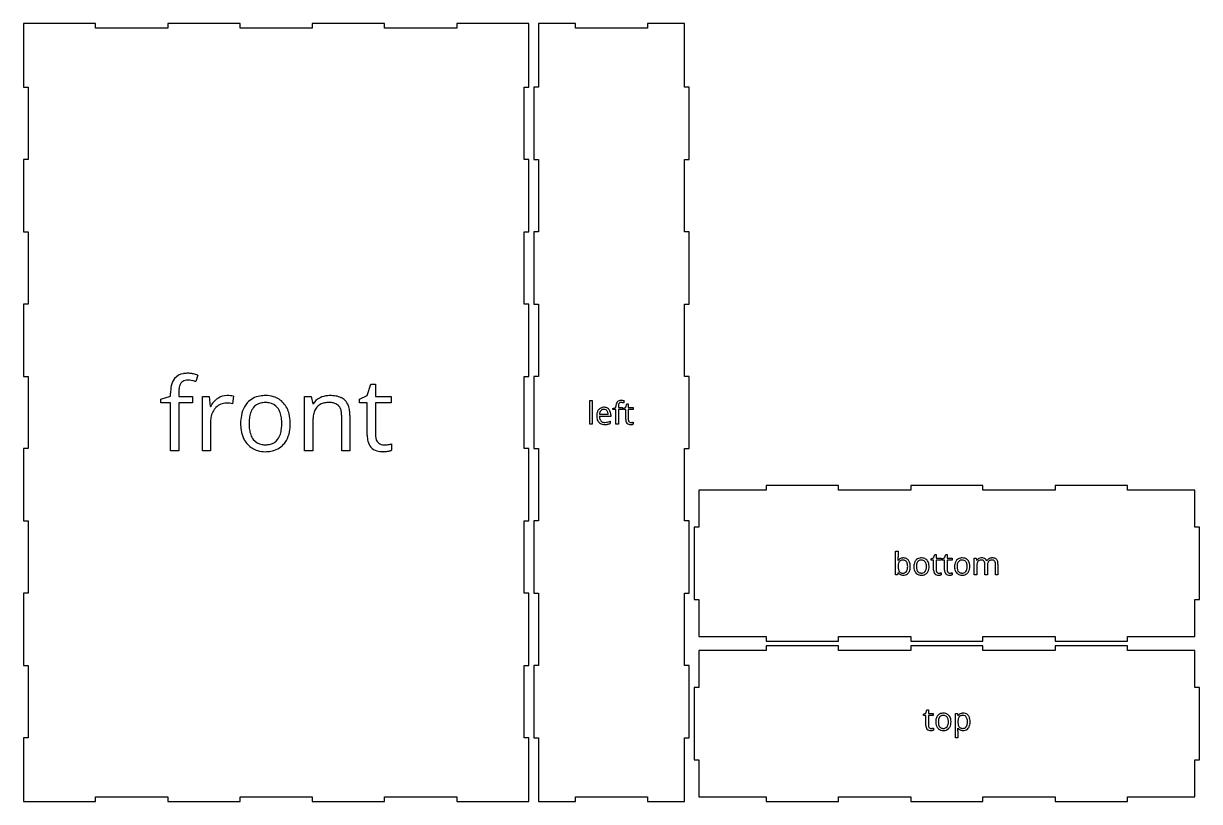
# Model space of a CAD drawing. Header units: inches. Extents: x 0 to 30.2, y 0.1 to 40.2.
# Drawn here: x 0 to 30.25, y 0.12 to 20.12 of the extents above; entities that cross this region are included whole.
import ezdxf

# ---------------------------------------------------------------- set-up
doc = ezdxf.new("R2010")
doc.units = ezdxf.units.IN

msp = doc.modelspace()

# ---------------------------------------------------------------- linework, layer by layer
at = {"layer": 'bottom_labelLayer'}
for p, q in [((22.434, 5.95), (22.434, 6.558)), ((22.434, 6.558), (22.499, 6.558)), ((22.499, 6.558), (22.499, 6.41)), ((23.351, 6.359), (23.412, 6.386)), ((23.351, 6.328), (23.351, 6.359)), ((23.412, 6.386), (23.439, 6.477)), ((23.439, 6.477), (23.477, 6.477)), ((23.477, 6.477), (23.477, 6.378)), ((23.477, 6.378), (23.601, 6.378)), ((23.601, 6.378), (23.601, 6.328)), ((23.633, 6.359), (23.695, 6.386)), ((23.633, 6.328), (23.633, 6.359)), ((23.695, 6.386), (23.722, 6.477)), ((23.722, 6.477), (23.759, 6.477)), ((23.759, 6.477), (23.759, 6.378)), ((23.759, 6.378), (23.884, 6.378)), ((23.884, 6.378), (23.884, 6.328)), ((24.455, 5.95), (24.455, 6.378)), ((24.455, 6.378), (24.508, 6.378)), ((24.508, 6.378), (24.519, 6.32)), ((22.496, 6.321), (22.499, 6.321)), ((23.412, 6.328), (23.351, 6.328)), ((23.412, 6.073), (23.412, 6.328)), ((23.601, 6.328), (23.477, 6.328)), ((23.477, 6.328), (23.477, 6.076)), ((23.695, 6.328), (23.633, 6.328)), ((23.695, 6.073), (23.695, 6.328)), ((23.884, 6.328), (23.759, 6.328)), ((23.759, 6.328), (23.759, 6.076)), ((24.519, 6.32), (24.522, 6.32)), ((24.52, 6.175), (24.52, 5.95)), ((24.728, 5.95), (24.728, 6.229)), ((24.78, 6.313), (24.783, 6.313)), ((24.793, 6.189), (24.793, 5.95)), ((25.001, 5.95), (25.001, 6.229)), ((25.066, 6.229), (25.066, 5.95)), ((22.48, 5.95), (22.434, 5.95)), ((22.494, 6.005), (22.48, 5.95)), ((22.499, 6.005), (22.494, 6.005)), ((23.604, 6.004), (23.604, 5.954)), ((23.887, 6.004), (23.887, 5.954)), ((24.52, 5.95), (24.455, 5.95)), ((24.793, 5.95), (24.728, 5.95)), ((25.066, 5.95), (25.001, 5.95))]:
    msp.add_line(p, q, dxfattribs=at)
for centre, radius, start, end in [((21.523, 6.396), 0.975, 355.7237, 358.1262), ((21.147, 6.409), 1.352, 358.1125, 0.0487), ((22.62, 6.237), 0.147, 95.1834, 145.1109), ((22.633, 6.164), 0.221, 89.8744, 96.8144), ((22.635, 6.187), 0.198, 74.2393, 90.5622), ((22.648, 6.235), 0.148, 38.5633, 74.067), ((23.08, 6.213), 0.172, 99.176, 137.9833), ((23.097, 6.134), 0.252, 89.7327, 100.076), ((23.1, 6.168), 0.218, 73.5221, 90.5691), ((23.113, 6.214), 0.17, 41.1447, 73.2133), ((24.128, 6.213), 0.172, 99.176, 137.9833), ((24.145, 6.134), 0.252, 89.7327, 100.076), ((24.148, 6.168), 0.218, 73.5221, 90.5691), ((24.161, 6.214), 0.17, 41.1447, 73.2133), ((24.632, 6.255), 0.127, 117.1209, 149.5422), ((24.645, 6.232), 0.154, 93.8341, 117.5074), ((24.648, 6.2), 0.186, 89.9662, 94.2826), ((24.65, 6.174), 0.212, 77.5571, 90.5513), ((24.67, 6.258), 0.125, 52.7026, 78.0056), ((24.677, 6.271), 0.111, 22.2098, 51.4969), ((24.9, 6.246), 0.135, 119.4041, 150.183), ((24.915, 6.224), 0.162, 118.2554, 120.0659), ((24.915, 6.221), 0.164, 95.8633, 117.9692), ((24.921, 6.181), 0.205, 89.9197, 96.2623), ((24.923, 6.161), 0.225, 79.9359, 90.3804), ((24.938, 6.242), 0.143, 62.9726, 80.1665), ((24.953, 6.274), 0.107, 44.2287, 62.6227), ((21.684, 6.385), 0.815, 355.4759, 355.656), ((22.848, 6.172), 0.349, 171.0667, 177.8456), ((22.998, 6.165), 0.5, 177.6175, 180.042), ((22.928, 6.163), 0.429, 179.7765, 185.7073), ((22.759, 6.145), 0.259, 185.593, 194.2046), ((22.704, 6.196), 0.203, 160.8932, 171.2332), ((22.65, 6.117), 0.147, 193.9429, 208.0215), ((22.617, 6.227), 0.111, 143.3386, 161.2557), ((22.596, 6.24), 0.0862, 120.1403, 142.4246), ((22.609, 6.217), 0.113, 100.4469, 119.67), ((22.622, 6.149), 0.182, 89.5731, 100.7326), ((22.625, 6.181), 0.15, 78.6782, 90.375), ((22.638, 6.235), 0.0946, 35.5408, 79.8013), ((22.627, 6.228), 0.107, 32.6987, 35.5277), ((22.59, 6.122), 0.149, 326.7102, 343.6661), ((22.598, 6.211), 0.141, 15.7776, 32.0156), ((22.503, 6.148), 0.24, 343.4168, 353.6368), ((22.505, 6.183), 0.238, 6.1651, 16.0398), ((22.361, 6.167), 0.383, 359.7683, 6.3092), ((22.372, 6.164), 0.372, 353.4935, 0.2205), ((22.615, 6.209), 0.191, 16.471, 38.4077), ((22.563, 6.14), 0.246, 335.8306, 350.8256), ((22.517, 6.178), 0.293, 5.1337, 16.7975), ((22.431, 6.162), 0.38, 350.656, 0.3382), ((22.395, 6.165), 0.416, 359.8782, 5.409), ((23.237, 6.167), 0.337, 169.2443, 180.3881), ((23.225, 6.163), 0.324, 179.7745, 189.0936), ((23.141, 6.149), 0.24, 188.9105, 205.3171), ((23.123, 6.189), 0.22, 150.7111, 169.4697), ((23.086, 6.208), 0.179, 138.1762, 150.2288), ((23.31, 6.166), 0.343, 173.009, 180.2461), ((23.296, 6.163), 0.328, 179.706, 187.9162), ((23.186, 6.182), 0.218, 162.0654, 173.1675), ((23.176, 6.145), 0.207, 187.7641, 200.0974), ((23.107, 6.208), 0.134, 142.9026, 162.3749), ((23.109, 6.121), 0.136, 200.0851, 216.913), ((23.082, 6.226), 0.103, 103.4683, 142.312), ((23.095, 6.177), 0.154, 89.4806, 103.8801), ((23.097, 6.167), 0.164, 79.3452, 90.3179), ((23.109, 6.223), 0.107, 37.958, 80.4004), ((23.088, 6.207), 0.134, 20.0262, 37.4347), ((23.082, 6.123), 0.139, 323.0085, 342.6392), ((23.022, 6.183), 0.204, 7.7441, 20.0692), ((23.003, 6.149), 0.223, 342.3616, 353.7538), ((22.903, 6.166), 0.324, 359.7073, 7.8973), ((22.885, 6.163), 0.342, 353.5363, 0.2017), ((23.089, 6.194), 0.202, 13.5015, 41.0705), ((23.072, 6.14), 0.22, 330.2506, 349.4115), ((22.994, 6.169), 0.299, 1.1278, 13.8798), ((22.959, 6.162), 0.335, 349.1763, 0.3863), ((22.914, 6.165), 0.38, 359.9908, 1.543), ((23.616, 6.071), 0.204, 179.3549, 192.8479), ((23.608, 6.075), 0.131, 179.6421, 189.7507), ((23.561, 6.067), 0.0838, 189.5478, 205.787), ((23.898, 6.071), 0.204, 179.3549, 192.8479), ((23.89, 6.075), 0.131, 179.6421, 189.7507), ((23.844, 6.067), 0.0838, 189.5478, 205.787), ((24.285, 6.167), 0.337, 169.2443, 180.3881), ((24.273, 6.163), 0.324, 179.7745, 189.0936), ((24.189, 6.149), 0.24, 188.9105, 205.3171), ((24.171, 6.189), 0.22, 150.7111, 169.4697), ((24.134, 6.208), 0.179, 138.1762, 150.2288), ((24.358, 6.166), 0.343, 173.009, 180.2461), ((24.344, 6.163), 0.328, 179.706, 187.9162), ((24.234, 6.182), 0.218, 162.0654, 173.1675), ((24.224, 6.145), 0.207, 187.7641, 200.0974), ((24.155, 6.208), 0.134, 142.9026, 162.3749), ((24.157, 6.121), 0.136, 200.0851, 216.913), ((24.13, 6.226), 0.103, 103.4683, 142.312), ((24.143, 6.177), 0.154, 89.4806, 103.8801), ((24.145, 6.167), 0.164, 79.3452, 90.3179), ((24.157, 6.223), 0.107, 37.958, 80.4004), ((24.136, 6.207), 0.134, 20.0262, 37.4347), ((24.13, 6.123), 0.139, 323.0085, 342.6392), ((24.07, 6.183), 0.204, 7.7441, 20.0692), ((24.051, 6.149), 0.223, 342.3616, 353.7538), ((23.951, 6.166), 0.324, 359.7073, 7.8973), ((23.933, 6.163), 0.342, 353.5363, 0.2017), ((24.137, 6.194), 0.202, 13.5015, 41.0705), ((24.12, 6.14), 0.22, 330.2506, 349.4115), ((24.042, 6.169), 0.299, 1.1278, 13.8798), ((24.007, 6.162), 0.335, 349.1763, 0.3863), ((23.962, 6.165), 0.38, 359.9908, 1.543), ((24.972, 6.175), 0.451, 178.0975, 180.0253), ((24.846, 6.18), 0.326, 171.304, 178.3505), ((24.715, 6.201), 0.193, 161.0234, 171.4466), ((24.636, 6.229), 0.109, 143.077, 161.3916), ((24.616, 6.242), 0.085, 123.7018, 142.3023), ((24.624, 6.228), 0.102, 101.1544, 123.0656), ((24.637, 6.17), 0.161, 89.5577, 101.4829), ((24.638, 6.179), 0.152, 85.5248, 90.0784), ((24.642, 6.223), 0.108, 72.3604, 85.9565), ((24.655, 6.261), 0.068, 41.0611, 72.8995), ((24.646, 6.255), 0.0784, 20.7074, 40.0213), ((24.607, 6.24), 0.12, 7.986, 20.7952), ((24.537, 6.23), 0.191, 359.6948, 8.1474), ((25.078, 6.191), 0.285, 172.3775, 180.1831), ((25.346, 6.189), 0.553, 179.9139, 179.9828), ((24.97, 6.206), 0.176, 160.8737, 172.5268), ((24.905, 6.229), 0.107, 140.9765, 161.17), ((24.888, 6.241), 0.0859, 122.3601, 140.2879), ((24.897, 6.224), 0.105, 101.0034, 121.7839), ((24.91, 6.164), 0.167, 89.5618, 101.2964), ((24.912, 6.18), 0.151, 85.8149, 90.0675), ((24.915, 6.223), 0.108, 72.6405, 86.2561), ((24.928, 6.26), 0.0682, 41.0404, 73.1794), ((24.919, 6.255), 0.0784, 20.7074, 40.0213), ((24.88, 6.24), 0.12, 7.986, 20.7952), ((24.81, 6.23), 0.191, 359.6948, 8.1474), ((24.949, 6.272), 0.112, 19.5614, 43.3157), ((24.881, 6.247), 0.184, 7.5044, 19.9642), ((24.769, 6.231), 0.297, 359.7105, 7.6907), ((22.616, 6.089), 0.144, 215.5852, 245.8363), ((22.606, 6.095), 0.0978, 208.553, 217.5615), ((22.603, 6.093), 0.0941, 218.169, 253.8047), ((22.627, 6.114), 0.171, 245.9808, 255.5452), ((22.62, 6.147), 0.151, 253.1387, 266.8478), ((22.632, 6.139), 0.197, 255.7755, 270.3186), ((22.625, 6.205), 0.209, 266.3774, 270.0502), ((22.627, 6.126), 0.129, 269.3869, 285.8627), ((22.633, 6.162), 0.22, 269.9231, 275.5481), ((22.644, 6.096), 0.154, 274.064, 321.408), ((22.636, 6.091), 0.0933, 286.0163, 326.8498), ((22.622, 6.115), 0.182, 321.3164, 335.5436), ((23.117, 6.139), 0.213, 205.657, 208.4459), ((23.085, 6.119), 0.176, 207.7947, 238.6756), ((23.087, 6.124), 0.181, 238.8114, 253.2431), ((23.085, 6.104), 0.106, 217.3009, 261.7098), ((23.094, 6.15), 0.208, 253.5436, 270.4181), ((23.096, 6.158), 0.161, 260.5033, 270.2477), ((23.096, 6.194), 0.252, 269.7503, 279.8035), ((23.098, 6.147), 0.151, 269.4482, 284.7254), ((23.11, 6.103), 0.105, 284.5661, 322.6336), ((23.113, 6.117), 0.173, 278.896, 317.9979), ((23.106, 6.122), 0.181, 318.1444, 329.7564), ((23.514, 6.043), 0.0981, 190.3818, 253.8773), ((23.542, 6.058), 0.0629, 206.1291, 221.4087), ((23.534, 6.112), 0.169, 253.7848, 270.8854), ((23.54, 6.056), 0.0602, 221.5951, 262.3504), ((23.545, 6.082), 0.0867, 261.3265, 270.1921), ((23.536, 6.107), 0.164, 269.9979, 270.7636), ((23.535, 6.144), 0.202, 270.8926, 275.5488), ((23.546, 6.209), 0.213, 269.88, 278.3025), ((23.528, 6.223), 0.281, 275.5258, 279.2939), ((23.535, 6.185), 0.243, 279.1889, 280.1166), ((23.548, 6.191), 0.195, 278.4119, 279.0075), ((23.545, 6.126), 0.182, 280.0059, 283.3739), ((23.524, 6.344), 0.35, 278.9583, 280.511), ((23.547, 6.222), 0.226, 280.484, 282.6285), ((23.562, 6.058), 0.113, 283.3087, 288.1191), ((23.567, 6.134), 0.136, 282.5871, 285.5788), ((23.577, 6.012), 0.0638, 287.9896, 295.3053), ((23.577, 6.096), 0.0965, 285.7306, 286.268), ((23.796, 6.043), 0.0981, 190.3818, 253.8773), ((23.825, 6.058), 0.0629, 206.1291, 221.4087), ((23.816, 6.112), 0.169, 253.7848, 270.8854), ((23.823, 6.056), 0.0602, 221.5951, 262.3504), ((23.828, 6.082), 0.0867, 261.3265, 270.1921), ((23.819, 6.107), 0.164, 269.9979, 270.7636), ((23.818, 6.144), 0.202, 270.8926, 275.5488), ((23.829, 6.209), 0.213, 269.88, 278.3025), ((23.81, 6.223), 0.281, 275.5258, 279.2939), ((23.817, 6.185), 0.243, 279.1889, 280.1166), ((23.831, 6.191), 0.195, 278.4119, 279.0075), ((23.828, 6.126), 0.182, 280.0059, 283.3739), ((23.807, 6.344), 0.35, 278.9583, 280.511), ((23.844, 6.058), 0.113, 283.3087, 288.1191), ((23.83, 6.222), 0.226, 280.484, 282.6285), ((23.849, 6.134), 0.136, 282.5871, 285.5788), ((23.859, 6.012), 0.0638, 287.9896, 295.3053), ((23.86, 6.096), 0.0965, 285.7306, 286.268), ((24.165, 6.139), 0.213, 205.657, 208.4459), ((24.133, 6.119), 0.176, 207.7947, 238.6756), ((24.135, 6.124), 0.181, 238.8114, 253.2431), ((24.133, 6.104), 0.106, 217.3009, 261.7098), ((24.142, 6.15), 0.208, 253.5436, 270.4181), ((24.144, 6.158), 0.161, 260.5033, 270.2477), ((24.144, 6.194), 0.252, 269.7503, 279.8035), ((24.146, 6.147), 0.151, 269.4482, 284.7254), ((24.158, 6.103), 0.105, 284.5661, 322.6336), ((24.161, 6.117), 0.173, 278.896, 317.9979), ((24.154, 6.122), 0.181, 318.1444, 329.7564)]:
    msp.add_arc(centre, radius, start, end, dxfattribs=at)
at = {"layer": 'bottom_outsideCutPath'}
for p, q in [((20.962, 8.25), (19.104, 8.25)), ((19.104, 8.25), (19.104, 8.132)), ((20.962, 8.132), (20.962, 8.25)), ((24.679, 8.25), (22.821, 8.25)), ((22.821, 8.25), (22.821, 8.132)), ((24.679, 8.132), (24.679, 8.25)), ((28.396, 8.25), (26.538, 8.25)), ((26.538, 8.25), (26.538, 8.132)), ((28.396, 8.132), (28.396, 8.25)), ((17.368, 8.132), (17.368, 7.179)), ((19.104, 8.132), (17.368, 8.132)), ((22.821, 8.132), (20.962, 8.132)), ((26.538, 8.132), (24.679, 8.132)), ((30.132, 8.132), (28.396, 8.132)), ((30.132, 7.179), (30.132, 8.132)), ((17.368, 7.179), (17.25, 7.179)), ((17.25, 7.179), (17.25, 5.321)), ((30.25, 7.179), (30.132, 7.179)), ((30.25, 5.321), (30.25, 7.179)), ((17.25, 5.321), (17.368, 5.321)), ((17.368, 5.321), (17.368, 4.368)), ((30.132, 4.368), (30.132, 5.321)), ((30.132, 5.321), (30.25, 5.321)), ((17.368, 4.368), (19.104, 4.368)), ((19.104, 4.368), (19.104, 4.25)), ((19.104, 4.25), (20.962, 4.25)), ((20.962, 4.25), (20.962, 4.368)), ((20.962, 4.368), (22.821, 4.368)), ((22.821, 4.368), (22.821, 4.25)), ((22.821, 4.25), (24.679, 4.25)), ((24.679, 4.25), (24.679, 4.368)), ((24.679, 4.368), (26.538, 4.368)), ((26.538, 4.368), (26.538, 4.25)), ((26.538, 4.25), (28.396, 4.25)), ((28.396, 4.25), (28.396, 4.368)), ((28.396, 4.368), (30.132, 4.368))]:
    msp.add_line(p, q, dxfattribs=at)
at = {"layer": 'front_labelLayer'}
for p, q in [((4.488, 11.088), (4.434, 10.919)), ((3.781, 10.542), (3.781, 10.62)), ((3.992, 10.625), (3.992, 10.534)), ((8.843, 10.56), (8.932, 10.857)), ((8.932, 10.857), (9.054, 10.857)), ((9.054, 10.857), (9.054, 10.534)), ((3.532, 10.466), (3.781, 10.542)), ((3.532, 10.371), (3.532, 10.466)), ((3.781, 10.371), (3.532, 10.371)), ((3.781, 9.143), (3.781, 10.371)), ((3.992, 10.534), (4.346, 10.534)), ((4.346, 10.371), (3.992, 10.371)), ((3.992, 10.371), (3.992, 9.143)), ((4.346, 10.534), (4.346, 10.371)), ((4.6, 9.143), (4.6, 10.534)), ((4.6, 10.534), (4.774, 10.534)), ((4.774, 10.534), (4.798, 10.277)), ((5.401, 10.545), (5.372, 10.349)), ((7.232, 9.143), (7.232, 10.534)), ((7.232, 10.534), (7.403, 10.534)), ((7.403, 10.534), (7.438, 10.344)), ((7.438, 10.344), (7.448, 10.344)), ((8.644, 10.472), (8.843, 10.56)), ((8.644, 10.371), (8.644, 10.472)), ((8.843, 10.371), (8.644, 10.371)), ((8.843, 9.543), (8.843, 10.371)), ((9.054, 10.534), (9.457, 10.534)), ((9.457, 10.371), (9.054, 10.371)), ((9.054, 10.371), (9.054, 9.552)), ((9.457, 10.534), (9.457, 10.371)), ((4.798, 10.277), (4.808, 10.277)), ((8.184, 9.143), (8.184, 10.043)), ((8.395, 10.051), (8.395, 9.143)), ((4.811, 9.89), (4.811, 9.143)), ((7.443, 9.873), (7.443, 9.143)), ((3.992, 9.143), (3.781, 9.143)), ((4.811, 9.143), (4.6, 9.143)), ((7.443, 9.143), (7.232, 9.143)), ((8.395, 9.143), (8.184, 9.143)), ((9.468, 9.317), (9.468, 9.156))]:
    msp.add_line(p, q, dxfattribs=at)
for centre, radius, start, end in [((4.234, 10.723), 0.442, 141.7434, 168.2323), ((4.168, 10.757), 0.37, 98.2552, 139.6203), ((4.197, 10.773), 0.183, 102.7678, 144.338), ((4.226, 10.492), 0.641, 89.6696, 99.9315), ((4.223, 10.674), 0.284, 89.4861, 103.4195), ((4.224, 10.505), 0.453, 83.0759, 89.7927), ((4.226, 10.454), 0.679, 81.5641, 89.7016), ((4.196, 10.283), 0.677, 76.5185, 83.0216), ((4.178, 10.121), 1.015, 75.9742, 81.6565), ((4.117, 9.946), 1.023, 71.9614, 76.5919), ((4.096, 9.782), 1.364, 73.296, 76.0949), ((4.635, 10.629), 0.854, 167.5776, 180.6587), ((4.987, 10.625), 0.995, 178.1975, 180.0235), ((4.715, 10.637), 0.722, 171.6528, 178.4384), ((4.426, 10.68), 0.431, 161.8435, 171.7848), ((4.249, 10.74), 0.244, 145.0688, 162.1801), ((5.428, 9.927), 0.712, 139.4139, 150.6034), ((5.301, 10.037), 0.544, 124.2321, 139.4162), ((5.217, 10.003), 0.365, 89.6336, 137.0881), ((5.233, 10.14), 0.42, 89.6797, 124.4406), ((5.219, 9.874), 0.495, 87.3444, 89.9655), ((5.237, 9.592), 0.968, 84.9924, 90.1281), ((5.211, 9.721), 0.647, 81.5885, 87.1915), ((5.17, 9.442), 0.929, 77.4456, 81.6362), ((5.26, 9.853), 0.706, 78.4894, 85.0265), ((6.188, 9.982), 0.582, 138.176, 150.2287), ((6.168, 9.997), 0.557, 99.176, 137.9832), ((6.173, 10.04), 0.336, 103.4685, 142.3119), ((6.223, 9.741), 0.818, 89.7326, 100.076), ((6.216, 9.879), 0.502, 89.4807, 103.8805), ((6.223, 9.849), 0.532, 79.3453, 90.3176), ((6.233, 9.852), 0.708, 73.5223, 90.5692), ((6.263, 10.03), 0.347, 37.9577, 80.4006), ((6.275, 10.003), 0.552, 41.1446, 73.2134), ((6.196, 9.934), 0.656, 13.5014, 41.0703), ((7.808, 10.116), 0.427, 116.9443, 147.6526), ((7.769, 10.069), 0.297, 118.5439, 139.1928), ((7.853, 10.041), 0.514, 115.808, 117.6058), ((7.815, 9.98), 0.397, 100.1176, 118.1604), ((7.875, 9.988), 0.571, 94.3226, 115.5455), ((7.86, 9.743), 0.638, 89.5932, 100.3719), ((7.889, 9.87), 0.69, 89.9581, 94.7108), ((7.866, 9.822), 0.559, 84.0199, 90.1511), ((7.895, 9.728), 0.832, 80.5586, 90.3538), ((7.887, 10.002), 0.378, 71.0827, 84.3691), ((7.934, 10.134), 0.238, 43.3792, 71.5386), ((7.947, 10.029), 0.526, 65.1093, 80.7639), ((7.921, 10.128), 0.251, 22.7023, 42.3421), ((8.007, 10.164), 0.379, 46.5583, 64.8784), ((8.012, 10.178), 0.365, 19.385, 45.5997), ((7.801, 10.098), 0.591, 6.9633, 19.8364), ((5.294, 9.915), 0.481, 138.9576, 174.5422), ((5.307, 9.902), 0.5, 135.6209, 138.8379), ((6.678, 9.847), 1.094, 169.2443, 180.3881), ((6.307, 9.921), 0.715, 150.7111, 169.4696), ((6.513, 9.896), 0.708, 162.0654, 173.1676), ((6.255, 9.982), 0.436, 142.9026, 162.375), ((6.192, 9.979), 0.434, 20.0257, 37.4351), ((5.978, 9.901), 0.662, 7.744, 20.0689), ((5.593, 9.845), 1.052, 359.7076, 7.8973), ((5.889, 9.854), 0.973, 1.1278, 13.88), ((8.439, 9.89), 0.996, 171.1765, 178.3219), ((8.048, 9.952), 0.6, 159.9533, 171.3802), ((7.809, 10.042), 0.345, 140.152, 160.3146), ((7.809, 10.082), 0.372, 8.4931, 22.6581), ((7.588, 10.047), 0.596, 359.6715, 8.6877), ((7.475, 10.055), 0.92, 359.763, 7.2117), ((5.451, 9.891), 0.64, 173.6907, 180.0883), ((6.638, 9.836), 1.054, 179.7745, 189.0932), ((6.916, 9.845), 1.114, 173.0086, 180.2463), ((6.87, 9.835), 1.067, 179.7059, 187.9162), ((6.478, 9.778), 0.672, 187.7639, 200.0977), ((5.916, 9.79), 0.725, 342.3616, 353.7537), ((5.534, 9.836), 1.11, 353.5362, 0.2014), ((5.774, 9.833), 1.089, 349.1762, 0.3863), ((5.626, 9.84), 1.236, 359.9919, 1.5424), ((8.792, 9.874), 1.35, 178.0808, 180.0239), ((6.367, 9.79), 0.78, 188.9102, 205.3172), ((6.287, 9.756), 0.692, 205.6559, 208.4467), ((6.183, 9.693), 0.571, 207.7947, 238.6758), ((6.263, 9.699), 0.442, 200.0845, 216.9133), ((6.184, 9.643), 0.345, 217.3009, 261.71), ((6.266, 9.64), 0.341, 284.5662, 322.6334), ((6.175, 9.705), 0.452, 323.009, 342.6391), ((6.253, 9.701), 0.588, 318.1439, 329.7567), ((6.14, 9.76), 0.715, 330.2507, 349.4117), ((9.505, 9.535), 0.662, 179.3552, 192.8478), ((9.173, 9.446), 0.319, 190.3818, 253.8772), ((9.478, 9.549), 0.424, 179.6415, 189.7505), ((9.328, 9.522), 0.272, 189.548, 205.7873), ((9.267, 9.494), 0.204, 206.1297, 221.4081), ((6.19, 9.707), 0.587, 238.8116, 253.2428), ((6.213, 9.794), 0.677, 253.5437, 270.4182), ((6.22, 9.818), 0.523, 260.5033, 270.2478), ((6.221, 9.936), 0.818, 269.7503, 279.8034), ((6.227, 9.784), 0.489, 269.4482, 284.7256), ((6.274, 9.685), 0.562, 278.8959, 317.998), ((9.238, 9.668), 0.55, 253.7849, 270.8852), ((9.26, 9.489), 0.196, 221.5949, 262.3505), ((9.276, 9.573), 0.282, 261.3266, 270.191), ((9.247, 9.658), 0.54, 270.0015, 270.7592), ((9.244, 9.775), 0.657, 270.8932, 275.5481), ((9.279, 9.984), 0.692, 269.8803, 278.303), ((9.219, 10.03), 0.913, 275.526, 279.2941), ((9.241, 9.905), 0.787, 279.1859, 280.1154), ((9.285, 9.933), 0.641, 278.4166, 279.006), ((9.276, 9.715), 0.593, 280.0073, 283.3732), ((9.207, 10.426), 1.14, 278.9588, 280.5103), ((9.329, 9.494), 0.367, 283.3068, 288.1195), ((9.281, 10.029), 0.736, 280.4853, 282.6262), ((9.346, 9.741), 0.441, 282.5881, 285.5796), ((9.379, 9.343), 0.207, 287.9884, 295.305), ((9.379, 9.622), 0.318, 285.7269, 286.2571)]:
    msp.add_arc(centre, radius, start, end, dxfattribs=at)
at = {"layer": 'front_outsideCutPath'}
for p, q in [((0, 20.125), (0, 18.488)), ((1.854, 20.125), (0, 20.125)), ((1.854, 20.007), (1.854, 20.125)), ((3.712, 20.007), (1.854, 20.007)), ((5.571, 20.125), (3.712, 20.125)), ((3.712, 20.125), (3.712, 20.007)), ((5.571, 20.007), (5.571, 20.125)), ((7.429, 20.007), (5.571, 20.007)), ((9.288, 20.125), (7.429, 20.125)), ((7.429, 20.125), (7.429, 20.007)), ((9.288, 20.007), (9.288, 20.125)), ((11.146, 20.007), (9.288, 20.007)), ((13, 20.125), (11.146, 20.125)), ((11.146, 20.125), (11.146, 20.007)), ((13, 18.488), (13, 20.125)), ((0, 18.488), (0.118, 18.488)), ((0.118, 18.488), (0.118, 16.63)), ((12.882, 16.63), (12.882, 18.488)), ((12.882, 18.488), (13, 18.488)), ((0.118, 16.63), (0, 16.63)), ((0, 16.63), (0, 14.771)), ((13, 16.63), (12.882, 16.63)), ((13, 14.771), (13, 16.63)), ((0, 14.771), (0.118, 14.771)), ((0.118, 14.771), (0.118, 12.913)), ((12.882, 12.913), (12.882, 14.771)), ((12.882, 14.771), (13, 14.771)), ((0.118, 12.913), (0, 12.913)), ((0, 12.913), (0, 11.054)), ((13, 12.913), (12.882, 12.913)), ((13, 11.054), (13, 12.913)), ((0, 11.054), (0.118, 11.054)), ((0.118, 11.054), (0.118, 9.196)), ((12.882, 9.196), (12.882, 11.054)), ((12.882, 11.054), (13, 11.054)), ((0.118, 9.196), (0, 9.196)), ((0, 9.196), (0, 7.337)), ((13, 9.196), (12.882, 9.196)), ((13, 7.337), (13, 9.196)), ((0, 7.337), (0.118, 7.337)), ((0.118, 7.337), (0.118, 5.479)), ((12.882, 5.479), (12.882, 7.337)), ((12.882, 7.337), (13, 7.337)), ((0.118, 5.479), (0, 5.479)), ((0, 5.479), (0, 3.62)), ((13, 5.479), (12.882, 5.479)), ((13, 3.62), (13, 5.479)), ((0, 3.62), (0.118, 3.62)), ((0.118, 3.62), (0.118, 1.762)), ((12.882, 1.762), (12.882, 3.62)), ((12.882, 3.62), (13, 3.62)), ((0.118, 1.762), (0, 1.762)), ((0, 1.762), (0, 0.125)), ((13, 1.762), (12.882, 1.762)), ((13, 0.125), (13, 1.762)), ((0, 0.125), (1.854, 0.125)), ((1.854, 0.125), (1.854, 0.243)), ((1.854, 0.243), (3.712, 0.243)), ((3.712, 0.243), (3.712, 0.125)), ((3.712, 0.125), (5.571, 0.125)), ((5.571, 0.125), (5.571, 0.243)), ((5.571, 0.243), (7.429, 0.243)), ((7.429, 0.243), (7.429, 0.125)), ((7.429, 0.125), (9.288, 0.125)), ((9.288, 0.125), (9.288, 0.243)), ((9.288, 0.243), (11.146, 0.243)), ((11.146, 0.243), (11.146, 0.125)), ((11.146, 0.125), (13, 0.125))]:
    msp.add_line(p, q, dxfattribs=at)
at = {"layer": 'left_labelLayer'}
for p, q in [((14.565, 9.823), (14.565, 10.431)), ((14.565, 10.431), (14.63, 10.431)), ((14.63, 10.431), (14.63, 9.823)), ((15.453, 10.421), (15.437, 10.369)), ((15.492, 10.259), (15.52, 10.35)), ((15.52, 10.35), (15.557, 10.35)), ((15.557, 10.35), (15.557, 10.251)), ((15.106, 10.025), (14.811, 10.025)), ((14.813, 10.078), (15.037, 10.078)), ((15.106, 10.066), (15.106, 10.025)), ((15.159, 10.23), (15.236, 10.253)), ((15.159, 10.201), (15.159, 10.23)), ((15.236, 10.201), (15.159, 10.201)), ((15.236, 10.253), (15.236, 10.277)), ((15.236, 9.823), (15.236, 10.201)), ((15.301, 10.279), (15.301, 10.251)), ((15.301, 10.251), (15.41, 10.251)), ((15.41, 10.201), (15.301, 10.201)), ((15.301, 10.201), (15.301, 9.823)), ((15.41, 10.251), (15.41, 10.201)), ((15.431, 10.232), (15.492, 10.259)), ((15.431, 10.201), (15.431, 10.232)), ((15.492, 10.201), (15.431, 10.201)), ((15.492, 9.946), (15.492, 10.201)), ((15.557, 10.251), (15.681, 10.251)), ((15.681, 10.201), (15.557, 10.201)), ((15.557, 10.201), (15.557, 9.949)), ((15.681, 10.251), (15.681, 10.201)), ((14.63, 9.823), (14.565, 9.823)), ((15.088, 9.901), (15.088, 9.843)), ((15.301, 9.823), (15.236, 9.823)), ((15.685, 9.876), (15.685, 9.827))]:
    msp.add_line(p, q, dxfattribs=at)
for centre, radius, start, end in [((15.499, 10.28), 0.263, 167.5774, 180.6589), ((15.375, 10.309), 0.136, 141.7431, 168.2323), ((15.355, 10.319), 0.114, 98.255, 139.6203), ((15.523, 10.282), 0.222, 171.6533, 178.4378), ((15.607, 10.279), 0.306, 178.1973, 180.0243), ((15.434, 10.296), 0.132, 161.8435, 171.7848), ((15.38, 10.314), 0.075, 145.0698, 162.1798), ((15.364, 10.324), 0.0562, 102.7673, 144.3384), ((15.372, 10.238), 0.197, 89.67, 99.931), ((15.372, 10.294), 0.0874, 89.4854, 103.4202), ((15.372, 10.242), 0.139, 83.0768, 89.7927), ((15.373, 10.226), 0.209, 81.5644, 89.7022), ((15.363, 10.174), 0.208, 76.5189, 83.0219), ((15.358, 10.124), 0.312, 75.9739, 81.6567), ((15.339, 10.07), 0.315, 71.9618, 76.592), ((15.333, 10.019), 0.42, 73.2969, 76.0944), ((15.084, 10.036), 0.34, 168.954, 180.3842), ((15.114, 10.033), 0.37, 179.9877, 181.8003), ((15.031, 10.029), 0.287, 181.3573, 194.4921), ((14.973, 10.058), 0.227, 149.4072, 169.1853), ((14.942, 10.075), 0.192, 140.105, 148.9076), ((14.923, 10.092), 0.166, 92.4764, 140.5386), ((15.071, 10.03), 0.26, 181.1446, 190.8009), ((15.057, 10.056), 0.245, 172.1546, 174.7617), ((15.001, 10.065), 0.188, 160.3357, 172.5312), ((14.944, 10.085), 0.128, 138.0996, 160.5866), ((14.922, 10.105), 0.0988, 106.4659, 137.9177), ((14.93, 10.077), 0.128, 89.4426, 106.209), ((14.932, 10.03), 0.229, 89.9631, 93.917), ((14.932, 10.071), 0.133, 79.6467, 90.291), ((14.934, 10.061), 0.198, 74.2126, 90.545), ((14.941, 10.115), 0.0888, 40.0821, 80.6246), ((14.946, 10.107), 0.15, 41.2065, 74.0231), ((14.932, 10.108), 0.1, 23.4819, 39.7075), ((14.895, 10.092), 0.141, 8.7342, 23.277), ((14.816, 10.079), 0.221, 359.6745, 8.9228), ((14.923, 10.087), 0.181, 11.5996, 41.1497), ((14.842, 10.068), 0.264, 359.6148, 12.0337), ((14.938, 10.003), 0.191, 194.0878, 223.0537), ((14.928, 9.996), 0.178, 223.5466, 256.1958), ((14.98, 10.012), 0.167, 190.6008, 206.0275), ((14.939, 9.993), 0.122, 206.2951, 222.5556), ((14.935, 9.991), 0.118, 223.0644, 258.1402), ((14.947, 10.067), 0.252, 256.009, 270.4848), ((14.95, 10.05), 0.179, 257.5315, 270.4319), ((14.949, 10.343), 0.528, 269.9663, 271.9929), ((14.95, 10.214), 0.342, 270.1983, 292.209), ((14.954, 10.216), 0.401, 271.9117, 275.9725), ((14.968, 10.088), 0.272, 275.9056, 281.66), ((14.961, 10.113), 0.298, 281.9939, 287.8846), ((14.933, 10.2), 0.389, 287.9021, 293.4865), ((14.933, 10.262), 0.393, 291.8266, 293.1606), ((15.696, 9.944), 0.204, 179.3549, 192.8479), ((15.594, 9.916), 0.0981, 190.3818, 253.8773), ((15.688, 9.948), 0.131, 179.6421, 189.7507), ((15.642, 9.94), 0.0838, 189.5478, 205.787), ((15.623, 9.931), 0.0629, 206.1291, 221.4087), ((15.614, 9.984), 0.169, 253.7848, 270.8854), ((15.621, 9.929), 0.0602, 221.5951, 262.3504), ((15.626, 9.955), 0.0867, 261.3265, 270.1921), ((15.617, 9.979), 0.164, 269.9979, 270.7636), ((15.616, 10.017), 0.202, 270.8926, 275.5488), ((15.626, 10.082), 0.213, 269.88, 278.3025), ((15.608, 10.096), 0.281, 275.5258, 279.2939), ((15.615, 10.058), 0.243, 279.1889, 280.1166), ((15.629, 10.064), 0.195, 278.4119, 279.0075), ((15.626, 9.999), 0.182, 280.0059, 283.3739), ((15.605, 10.217), 0.35, 278.9583, 280.511), ((15.642, 9.931), 0.113, 283.3087, 288.1191), ((15.627, 10.095), 0.226, 280.484, 282.6285), ((15.647, 10.007), 0.136, 282.5871, 285.5788), ((15.657, 9.884), 0.0638, 287.9896, 295.3053), ((15.658, 9.969), 0.0965, 285.7306, 286.268)]:
    msp.add_arc(centre, radius, start, end, dxfattribs=at)
at = {"layer": 'left_outsideCutPath'}
for p, q in [((13.243, 20.125), (13.243, 18.488)), ((14.196, 20.125), (13.243, 20.125)), ((14.196, 20.007), (14.196, 20.125)), ((16.054, 20.007), (14.196, 20.007)), ((17.007, 20.125), (16.054, 20.125)), ((16.054, 20.125), (16.054, 20.007)), ((17.007, 18.488), (17.007, 20.125)), ((13.243, 18.488), (13.125, 18.488)), ((13.125, 18.488), (13.125, 16.63)), ((17.125, 18.488), (17.007, 18.488)), ((17.125, 16.63), (17.125, 18.488)), ((13.125, 16.63), (13.243, 16.63)), ((13.243, 16.63), (13.243, 14.771)), ((17.007, 14.771), (17.007, 16.63)), ((17.007, 16.63), (17.125, 16.63)), ((13.243, 14.771), (13.125, 14.771)), ((13.125, 14.771), (13.125, 12.913)), ((17.125, 14.771), (17.007, 14.771)), ((17.125, 12.913), (17.125, 14.771)), ((13.125, 12.913), (13.243, 12.913)), ((13.243, 12.913), (13.243, 11.054)), ((17.007, 11.054), (17.007, 12.913)), ((17.007, 12.913), (17.125, 12.913)), ((13.243, 11.054), (13.125, 11.054)), ((13.125, 11.054), (13.125, 9.196)), ((17.125, 11.054), (17.007, 11.054)), ((17.125, 9.196), (17.125, 11.054)), ((13.125, 9.196), (13.243, 9.196)), ((13.243, 9.196), (13.243, 7.337)), ((17.007, 7.337), (17.007, 9.196)), ((17.007, 9.196), (17.125, 9.196)), ((13.243, 7.337), (13.125, 7.337)), ((13.125, 7.337), (13.125, 5.479)), ((17.125, 7.337), (17.007, 7.337)), ((17.125, 5.479), (17.125, 7.337)), ((13.125, 5.479), (13.243, 5.479)), ((13.243, 5.479), (13.243, 3.62)), ((17.007, 3.62), (17.007, 5.479)), ((17.007, 5.479), (17.125, 5.479)), ((13.243, 3.62), (13.125, 3.62)), ((13.125, 3.62), (13.125, 1.762)), ((17.125, 3.62), (17.007, 3.62)), ((17.125, 1.762), (17.125, 3.62)), ((13.125, 1.762), (13.243, 1.762)), ((13.243, 1.762), (13.243, 0.125)), ((17.007, 0.125), (17.007, 1.762)), ((17.007, 1.762), (17.125, 1.762)), ((13.243, 0.125), (14.196, 0.125)), ((14.196, 0.125), (14.196, 0.243)), ((14.196, 0.243), (16.054, 0.243)), ((16.054, 0.243), (16.054, 0.125)), ((16.054, 0.125), (17.007, 0.125))]:
    msp.add_line(p, q, dxfattribs=at)
at = {"layer": 'top_labelLayer'}
for p, q in [((23.212, 2.393), (23.239, 2.485)), ((23.239, 2.485), (23.277, 2.485)), ((23.277, 2.485), (23.277, 2.386)), ((23.15, 2.366), (23.212, 2.393)), ((23.15, 2.335), (23.15, 2.366)), ((23.212, 2.335), (23.15, 2.335)), ((23.212, 2.08), (23.212, 2.335)), ((23.277, 2.386), (23.401, 2.386)), ((23.401, 2.335), (23.277, 2.335)), ((23.277, 2.335), (23.277, 2.083)), ((23.401, 2.386), (23.401, 2.335)), ((23.973, 1.765), (23.973, 2.386)), ((23.973, 2.386), (24.025, 2.386)), ((24.025, 2.386), (24.034, 2.327)), ((24.034, 2.327), (24.037, 2.327)), ((24.037, 2.186), (24.037, 2.172)), ((23.404, 2.011), (23.404, 1.961)), ((24.037, 2.013), (24.033, 2.013)), ((24.037, 1.941), (24.037, 1.765)), ((24.037, 1.765), (23.973, 1.765))]:
    msp.add_line(p, q, dxfattribs=at)
for centre, radius, start, end in [((23.802, 2.174), 0.337, 169.2443, 180.3881), ((23.79, 2.171), 0.324, 179.7745, 189.0936), ((23.707, 2.156), 0.24, 188.9105, 205.3171), ((23.688, 2.197), 0.22, 150.7111, 169.4697), ((23.651, 2.215), 0.179, 138.1762, 150.2288), ((23.645, 2.22), 0.172, 99.176, 137.9833), ((23.875, 2.173), 0.343, 173.009, 180.2461), ((23.861, 2.17), 0.328, 179.706, 187.9162), ((23.752, 2.189), 0.218, 162.0654, 173.1675), ((23.741, 2.153), 0.207, 187.7641, 200.0974), ((23.672, 2.216), 0.134, 142.9026, 162.3749), ((23.647, 2.233), 0.103, 103.4683, 142.312), ((23.662, 2.142), 0.252, 89.7327, 100.076), ((23.66, 2.184), 0.154, 89.4806, 103.8801), ((23.662, 2.175), 0.164, 79.3452, 90.3179), ((23.665, 2.175), 0.218, 73.5221, 90.5691), ((23.675, 2.23), 0.107, 37.958, 80.4004), ((23.678, 2.222), 0.17, 41.1447, 73.2133), ((23.653, 2.215), 0.134, 20.0262, 37.4347), ((23.587, 2.191), 0.204, 7.7441, 20.0692), ((23.568, 2.156), 0.223, 342.3616, 353.7538), ((23.468, 2.174), 0.324, 359.7073, 7.8973), ((23.45, 2.171), 0.342, 353.5363, 0.2017), ((23.654, 2.201), 0.202, 13.5015, 41.0705), ((23.56, 2.176), 0.299, 1.1278, 13.8798), ((23.524, 2.17), 0.335, 349.1763, 0.3863), ((23.479, 2.172), 0.38, 359.9908, 1.543), ((24.18, 2.227), 0.175, 132.3564, 144.9195), ((24.449, 2.182), 0.412, 178.0647, 179.4492), ((24.466, 2.17), 0.429, 179.7765, 185.7073), ((24.348, 2.187), 0.311, 171.0871, 178.325), ((24.297, 2.153), 0.259, 185.593, 194.2046), ((24.228, 2.207), 0.189, 160.2898, 171.2449), ((24.155, 2.233), 0.111, 141.8893, 160.5973), ((24.154, 2.256), 0.135, 115.4004, 132.3121), ((24.134, 2.248), 0.0857, 118.5569, 141.0246), ((24.148, 2.221), 0.116, 100.087, 118.1915), ((24.164, 2.23), 0.162, 97.7068, 114.8819), ((24.161, 2.151), 0.187, 89.5901, 100.3502), ((24.171, 2.183), 0.21, 89.8465, 97.9471), ((24.163, 2.199), 0.14, 84.0386, 90.0848), ((24.174, 2.195), 0.199, 74.1925, 90.5787), ((24.169, 2.237), 0.101, 35.4482, 85.2266), ((24.188, 2.245), 0.147, 38.0523, 74.0417), ((24.14, 2.215), 0.137, 19.8994, 35.8979), ((24.074, 2.191), 0.207, 7.715, 19.8857), ((24.041, 2.161), 0.241, 343.9337, 355.1136), ((23.955, 2.174), 0.327, 359.7111, 7.8612), ((23.937, 2.172), 0.345, 354.84, 0.1175), ((24.15, 2.216), 0.195, 16.3357, 37.909), ((24.05, 2.185), 0.299, 4.5765, 16.6092), ((23.969, 2.17), 0.38, 350.656, 0.3382), ((23.927, 2.173), 0.422, 359.9006, 4.9018), ((23.416, 2.078), 0.204, 179.3549, 192.8479), ((23.313, 2.051), 0.0981, 190.3818, 253.8773), ((23.407, 2.082), 0.131, 179.6421, 189.7507), ((23.361, 2.074), 0.0838, 189.5478, 205.787), ((23.342, 2.065), 0.0629, 206.1291, 221.4087), ((23.333, 2.119), 0.169, 253.7848, 270.8854), ((23.34, 2.064), 0.0602, 221.5951, 262.3504), ((23.345, 2.09), 0.0867, 261.3265, 270.1921), ((23.336, 2.114), 0.164, 269.9979, 270.7636), ((23.335, 2.152), 0.202, 270.8926, 275.5488), ((23.346, 2.216), 0.213, 269.88, 278.3025), ((23.327, 2.23), 0.281, 275.5258, 279.2939), ((23.334, 2.192), 0.243, 279.1889, 280.1166), ((23.348, 2.199), 0.195, 278.4119, 279.0075), ((23.345, 2.133), 0.182, 280.0059, 283.3739), ((23.324, 2.352), 0.35, 278.9583, 280.511), ((23.361, 2.066), 0.113, 283.3087, 288.1191), ((23.347, 2.23), 0.226, 280.484, 282.6285), ((23.367, 2.141), 0.136, 282.5871, 285.5788), ((23.377, 2.019), 0.0638, 287.9896, 295.3053), ((23.377, 2.104), 0.0965, 285.7306, 286.268), ((23.682, 2.146), 0.213, 205.657, 208.4459), ((23.65, 2.127), 0.176, 207.7947, 238.6756), ((23.674, 2.129), 0.136, 200.0851, 216.913), ((23.652, 2.131), 0.181, 238.8114, 253.2431), ((23.65, 2.111), 0.106, 217.3009, 261.7098), ((23.659, 2.158), 0.208, 253.5436, 270.4181), ((23.661, 2.165), 0.161, 260.5033, 270.2477), ((23.662, 2.201), 0.252, 269.7503, 279.8035), ((23.664, 2.155), 0.151, 269.4482, 284.7254), ((23.675, 2.11), 0.105, 284.5661, 322.6336), ((23.678, 2.124), 0.173, 278.896, 317.9979), ((23.648, 2.13), 0.139, 323.0085, 342.6392), ((23.672, 2.129), 0.181, 318.1444, 329.7564), ((23.637, 2.147), 0.22, 330.2506, 349.4115), ((23.424, 1.936), 0.614, 2.9503, 7.2024), ((24.154, 2.096), 0.144, 215.5852, 245.8363), ((23.523, 1.941), 0.514, 0.0318, 2.9017), ((24.189, 2.125), 0.147, 193.9429, 208.0215), ((24.145, 2.102), 0.0978, 208.553, 217.5615), ((24.142, 2.101), 0.0941, 218.169, 253.8047), ((24.165, 2.121), 0.171, 245.9808, 255.5452), ((24.159, 2.155), 0.151, 253.1387, 266.8478), ((24.171, 2.146), 0.197, 255.7755, 270.3186), ((24.164, 2.212), 0.209, 266.3774, 270.0502), ((24.166, 2.113), 0.109, 269.2259, 292.0428), ((24.172, 2.17), 0.22, 269.9231, 275.5481), ((24.183, 2.104), 0.154, 274.064, 321.408), ((24.167, 2.104), 0.101, 293.1431, 324.1353), ((24.144, 2.123), 0.13, 323.1666, 325.0092), ((24.122, 2.137), 0.157, 325.5755, 344.1505), ((24.16, 2.122), 0.182, 321.3164, 335.5436), ((24.102, 2.147), 0.246, 335.8306, 350.8256)]:
    msp.add_arc(centre, radius, start, end, dxfattribs=at)
at = {"layer": 'top_outsideCutPath'}
for p, q in [((17.368, 4.007), (17.368, 3.054)), ((19.104, 4.007), (17.368, 4.007)), ((20.962, 4.125), (19.104, 4.125)), ((19.104, 4.125), (19.104, 4.007)), ((20.962, 4.007), (20.962, 4.125)), ((22.821, 4.007), (20.962, 4.007)), ((24.679, 4.125), (22.821, 4.125)), ((22.821, 4.125), (22.821, 4.007)), ((24.679, 4.007), (24.679, 4.125)), ((26.538, 4.007), (24.679, 4.007)), ((28.396, 4.125), (26.538, 4.125)), ((26.538, 4.125), (26.538, 4.007)), ((28.396, 4.007), (28.396, 4.125)), ((30.132, 4.007), (28.396, 4.007)), ((30.132, 3.054), (30.132, 4.007)), ((17.368, 3.054), (17.25, 3.054)), ((17.25, 3.054), (17.25, 1.196)), ((30.25, 3.054), (30.132, 3.054)), ((30.25, 1.196), (30.25, 3.054)), ((17.25, 1.196), (17.368, 1.196)), ((17.368, 1.196), (17.368, 0.243)), ((30.132, 0.243), (30.132, 1.196)), ((30.132, 1.196), (30.25, 1.196)), ((17.368, 0.243), (19.104, 0.243)), ((19.104, 0.243), (19.104, 0.125)), ((19.104, 0.125), (20.962, 0.125)), ((20.962, 0.125), (20.962, 0.243)), ((20.962, 0.243), (22.821, 0.243)), ((22.821, 0.243), (22.821, 0.125)), ((22.821, 0.125), (24.679, 0.125)), ((24.679, 0.125), (24.679, 0.243)), ((24.679, 0.243), (26.538, 0.243)), ((26.538, 0.243), (26.538, 0.125)), ((26.538, 0.125), (28.396, 0.125)), ((28.396, 0.125), (28.396, 0.243)), ((28.396, 0.243), (30.132, 0.243))]:
    msp.add_line(p, q, dxfattribs=at)

doc.saveas('drawing.dxf')
